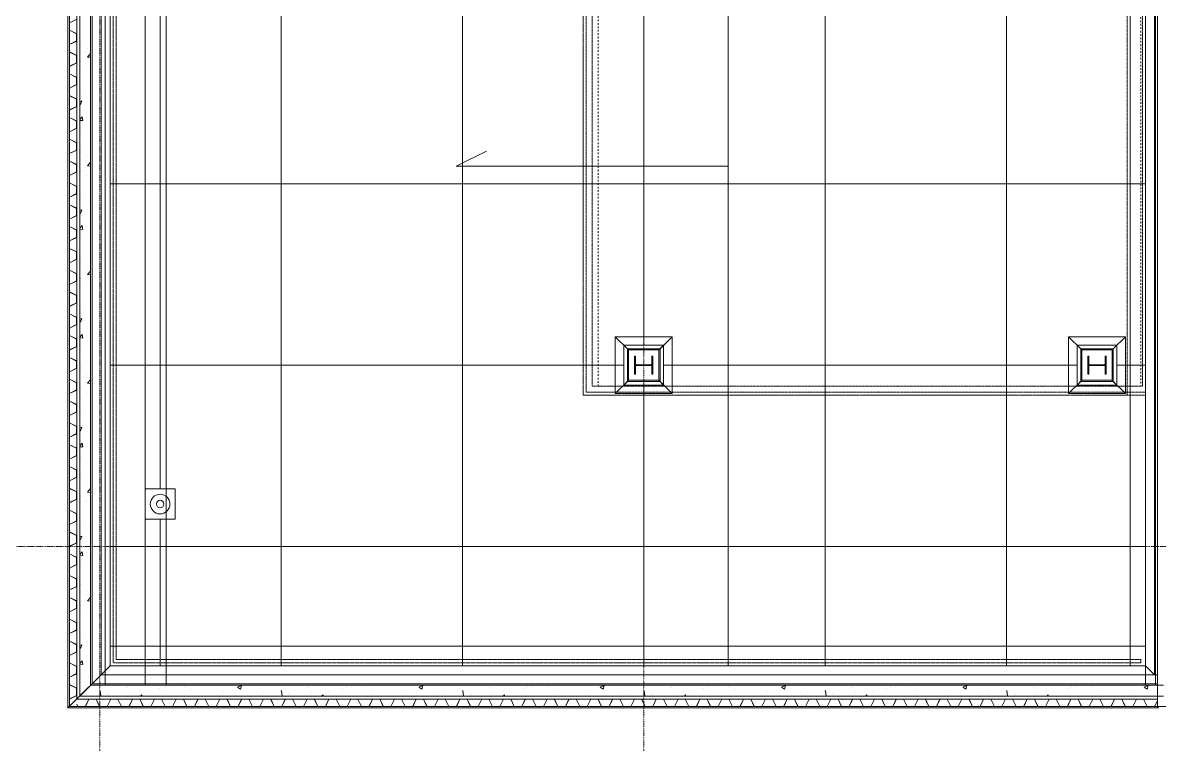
# Model space of a CAD drawing. Extents: x -32000 to 416743, y -254124 to 144214.
# Drawn here: x -1274 to 17530, y -3275 to 8665 of the extents above; entities that cross this region are included whole.
import ezdxf

# ---------------------------------------------------------------- set-up
doc = ezdxf.new("R2010")
doc.units = 0
doc.header["$LTSCALE"] = 10
for name, pattern in [('H12PL4$0$JJP_三點線', [0.9, 0.3, -0.15, 0, -0.15, 0, -0.15, 0, -0.15]), ('H12PL4$0$TAI_虛線', [5.644, 2.822, -2.822]), ('XFM7P40ICA$0$H12PL4$0$CENTERK1', [0.0983, 0.0833, -0.005, 0.005, -0.005]), ('XFM7P40ICA$0$H12PL4$0$DOTK1', [0.01, 0.005, -0.005]), ('XFM7P40ICA$0$H12PL4$0$JJP_三點線', [0.9, 0.3, -0.15, 0, -0.15, 0, -0.15, 0, -0.15]), ('XFM7P40ICA$0$H12PL4$0$JJP_虛線(退縮線、投影線、地下室範圍、非屬本工程、圖面分區)', [0.45, 0.3, -0.15])]:
    doc.linetypes.add(name, pattern=pattern)
for name, color, linetype in [('H12PL4$0$A-ROOF', 252, 'Continuous'), ('H12PL4$0$A-WALL-EX', 252, 'Continuous'), ('H12PL4$0$S-COL', 252, 'Continuous'), ('H12PL4$0$S-GRID', 252, 'Continuous'), ('H12PL4$0$S-SLAB-SHOW', 252, 'Continuous'), ('XFM7P40ICA$0$H12PL4$0$A-WALL-EX', 252, 'Continuous'), ('XFM7P40ICA$0$H12PL4$0$Hattch', 252, 'Continuous'), ('XFM7P40ICA$0$H12PL4$0$L40_19_DRAN', 252, 'Continuous'), ('XFM7P40ICA$0$H12PL4$0$L40_19_HYOKI', 252, 'Continuous'), ('XFM7P40ICA$0$H12PL4$0$L40_19_MEJI', 252, 'Continuous'), ('XFM7P40ICA$0$H12PL4$0$L40_19_SIAGE1', 252, 'Continuous'), ('XFM7P40ICA$0$H12PL4$0$L40_19_STEEL2', 252, 'Continuous'), ('XFM7P40ICA$0$H12PL4$0$L40_19_SUGATA2', 252, 'Continuous'), ('XFM7P40ICA$0$H12PL4$0$L40_19_SUGATA3', 252, 'Continuous'), ('XFM7P40ICA$0$H12PL4$0$L40_19_SUGATAD', 252, 'Continuous'), ('XFM7P40ICA$0$H12PL4$0$S-COL', 252, 'Continuous'), ('XFM7P40ICA$0$H12PL4$0$S-GRID', 252, 'Continuous')]:
    doc.layers.add(name, color=color, linetype=linetype)

# ---------------------------------------------------------------- blocks, each defined once
blk = doc.blocks.new('H12PL4')
at = {"layer": 'H12PL4$0$A-ROOF', "linetype": 'H12PL4$0$TAI_虛線', "lineweight": 0, "flags": 128}
for points in [[(17227, 57354.6), (17227, 2650)], [(8248.1, 2650), (8248.1, 57349.9)], [(17227, 2650), (8248.1, 2650)]]:
    blk.add_lwpolyline(points, dxfattribs=at)
at = {"layer": 'H12PL4$0$A-WALL-EX', "lineweight": 0, "flags": 128}
for points in [[(17500, -2650), (17500, 91700)], [(17500, -2650), (17500, 91700)], [(17500, -2650), (17500, 91700)], [(17500, -2650), (17500, 91700)], [(-525, -2675), (-525, 83025)], [(-500, 83000), (-500, -2650)], [(17500, 83000), (17500, -2615)], [(-380, -2530), (-380, 82880)], [(-330, 82830), (-330, -2480)], [(-150, -2300), (-150, 82650)], [(-125, -2275), (-125, 82625)], [(-525, -2675), (-125, -2275)], [(17600, -2300), (-150, -2300)], [(17500, -2275), (-125, -2275)], [(17500, -2675), (17500, -2275)], [(17500, -2530), (-380, -2530)], [(-330, -2480), (-150, -2480)], [(-150, -2480), (17600, -2480)], [(17500, -2650), (17500, -2530)], [(17500, -2615), (17500, -2650)], [(17500, -2675), (-525, -2675)], [(-500, -2650), (-380, -2650)], [(-380, -2650), (17500, -2650)], [(17500, -2650), (17965, -2650)]]:
    blk.add_lwpolyline(points, dxfattribs=at)
at = {"layer": 'H12PL4$0$S-COL', "lineweight": 0, "flags": 128}
for points in [[(8530, 2530), (8530, 3470)], [(8730, 3270), (8530, 3470)], [(8530, 3470), (9470, 3470)], [(9470, 3470), (9270, 3270)], [(9470, 3470), (9470, 2530)], [(16030, 2530), (16030, 3470)], [(16230, 3270), (16030, 3470)], [(16030, 3470), (16970, 3470)], [(16970, 3470), (16770, 3270)], [(16970, 3470), (16970, 2530)], [(8730, 3270), (8730, 2730)], [(9270, 3270), (8730, 3270)], [(9270, 2730), (9270, 3270)], [(16230, 3270), (16230, 2730)], [(16770, 3270), (16230, 3270)], [(16770, 2730), (16770, 3270)], [(8730, 2730), (8530, 2530)], [(8730, 2730), (9270, 2730)], [(9470, 2530), (9270, 2730)], [(16230, 2730), (16030, 2530)], [(16230, 2730), (16770, 2730)], [(16970, 2530), (16770, 2730)], [(8530, 2530), (9470, 2530)], [(16030, 2530), (16970, 2530)]]:
    blk.add_lwpolyline(points, dxfattribs=at)
for points in [[(8850, 3150), (8850, 2850), (8865, 2850), (8865, 2995), (9135, 2995), (9135, 2850), (9150, 2850), (9150, 3150), (9135, 3150), (9135, 3005), (8865, 3005), (8865, 3150)], [(16350, 3150), (16350, 2850), (16365, 2850), (16365, 2995), (16635, 2995), (16635, 2850), (16650, 2850), (16650, 3150), (16635, 3150), (16635, 3005), (16365, 3005), (16365, 3150)]]:
    blk.add_lwpolyline(points, close=True, dxfattribs=at)
at = {"layer": 'H12PL4$0$S-GRID', "linetype": 'H12PL4$0$JJP_三點線', "lineweight": 0}
for p, q in [((0, 128250), (0, -28000)), ((9000, 128250), (9000, -28000)), ((-29000, 0), (289600, 0))]:
    blk.add_line(p, q, dxfattribs=at)
at = {"layer": 'H12PL4$0$S-SLAB-SHOW', "lineweight": 0}
for p, q in [((90, -2300), (90, 82649.8)), ((750, -2300), (750, 82649.8)), ((1100, -2300), (1100, 82649.8)), ((17300, -2300), (17300, 82649.8))]:
    blk.add_line(p, q, dxfattribs=at)
at = {"layer": 'H12PL4$0$S-SLAB-SHOW', "lineweight": 0, "flags": 128}
for points in [[(-150, 82649.8), (-150, -2300)], [(17470, -2300), (17470, 82649.8)], [(90, -2300), (-150, -2300)], [(750, -2300), (90, -2300)], [(1100, -2300), (750, -2300)], [(17300, -2300), (1100, -2300)], [(17470, -2300), (17300, -2300)]]:
    blk.add_lwpolyline(points, dxfattribs=at)
blk = doc.blocks.new('XFM7P40ICA$0$H12PL4')
at = {"layer": 'XFM7P40ICA$0$H12PL4$0$Hattch', "linetype": 'Continuous', "lineweight": 0}
for points in [[(8850, 3150), (8850, 2850), (8865, 2850), (8865, 2995), (9135, 2995), (9135, 2850), (9150, 2850), (9150, 3150), (9135, 3150), (9135, 3005), (8865, 3005), (8865, 3150)], [(16350, 3150), (16350, 2850), (16365, 2850), (16365, 2995), (16635, 2995), (16635, 2850), (16650, 2850), (16650, 3150), (16635, 3150), (16635, 3005), (16365, 3005), (16365, 3150)]]:
    blk.add_hatch(color=256, dxfattribs=at).paths.add_polyline_path(points)
at = {"layer": 'XFM7P40ICA$0$H12PL4$0$A-WALL-EX', "lineweight": 0}
for p, q in [((90, -2300), (90, 82649.8)), ((750, -2300), (750, 82649.8)), ((1100, -2300), (1100, 82649.8)), ((17300, -2300), (17300, 82649.8)), ((17500, -2300), (17535, -2300)), ((17500, -2480), (17535, -2480))]:
    blk.add_line(p, q, dxfattribs=at)
at = {"layer": 'XFM7P40ICA$0$H12PL4$0$A-WALL-EX', "linetype": 'XFM7P40ICA$0$H12PL4$0$JJP_虛線(退縮線、投影線、地下室範圍、非屬本工程、圖面分區)', "lineweight": 0}
for p, q in [((8050, 57350), (8050, 2650)), ((8050, 2650), (8050, 2550)), ((8050, 2550), (8150, 2550)), ((8150, 2550), (17250, 2550)), ((17250, 2550), (17283.3, 2550)), ((17283.3, 2550), (17300, 2550))]:
    blk.add_line(p, q, dxfattribs=at)
at = {"layer": 'XFM7P40ICA$0$H12PL4$0$A-WALL-EX', "linetype": 'XFM7P40ICA$0$H12PL4$0$JJP_虛線(退縮線、投影線、地下室範圍、非屬本工程、圖面分區)', "lineweight": 0, "flags": 128}
for points in [[(-525, 83011), (-525, -2675)], [(-125, -2275), (-125, 82611.4)], [(8000, 57500), (8000, 2500)], [(8150, 2650), (8150, 57350)], [(17250, 57350), (17250, 2650)], [(17300, 2650), (17300, 57350)], [(17250, 2650), (8150, 2650)], [(17300, 2550), (17300, 2650)], [(8000, 2500), (8050, 2500)], [(8050, 2500), (17300, 2500)], [(17300, 2500), (17300, 2550)], [(17500, -2275), (-125, -2275)], [(17500, -2675), (17500, -2275)], [(-525, -2675), (-125, -2675)], [(-125, -2675), (17500, -2675)]]:
    blk.add_lwpolyline(points, dxfattribs=at)
at = {"layer": 'XFM7P40ICA$0$H12PL4$0$A-WALL-EX', "lineweight": 0, "flags": 128}
for points in [[(-500, 83000), (-500, -2650)], [(-380, -2530), (-380, 82880)], [(-330, 82830), (-330, -2480)], [(-150, -2300), (-150, 82650)], [(-150, 82649.8), (-150, -2300)], [(17470, -2300), (17470, 82649.8)], [(17500, 82650), (17500, -2300)], [(90, -2300), (-150, -2300)], [(17600, -2300), (-150, -2300)], [(750, -2300), (90, -2300)], [(1100, -2300), (750, -2300)], [(17300, -2300), (1100, -2300)], [(17470, -2300), (17300, -2300)], [(17500, -2530), (-380, -2530)], [(-330, -2480), (-150, -2480)], [(-150, -2480), (17600, -2480)], [(17500, -2480), (17500, -2615)], [(17500, -2650), (17500, -2530)], [(17500, -2615), (17500, -2650)], [(-500, -2650), (-380, -2650)], [(-380, -2650), (17500, -2650)], [(17500, -2650), (17965, -2650)]]:
    blk.add_lwpolyline(points, dxfattribs=at)
at = {"layer": 'XFM7P40ICA$0$H12PL4$0$Hattch', "lineweight": 0}
for p, q in [((-500, 8541.2), (-500, 8664.9)), ((-380, 8724.1), (-498.3, 8664.9)), ((-498.3, 8663.9), (-498.3, 8542.2)), ((-381.7, 8482), (-500, 8541.2)), ((-380, 8483), (-498.3, 8542.2)), ((-381.7, 8482), (-381.7, 8364.1)), ((-380, 8483), (-380, 8363)), ((-381.7, 8364.1), (-500, 8304.9)), ((-500, 8180.1), (-500, 8303.9)), ((-380, 8363), (-498.3, 8303.9)), ((-498.3, 8302.8), (-498.3, 8181.2)), ((-308.2, 8357.3), (-308.2, 8357.3)), ((-381.7, 8121), (-500, 8180.1)), ((-380, 8122), (-498.3, 8181.2)), ((-381.7, 8121), (-381.7, 8003)), ((-380, 8122), (-380, 8002)), ((-211.3, 8188.7), (-211.3, 8188.7)), ((-202.1, 8098.1), (-153.9, 8155.5)), ((-202.1, 8098.1), (-150, 8093.5)), ((-200.6, 8245), (-200.6, 8245)), ((-150, 8134.9), (-153.8, 8155.4)), ((-381.7, 8003), (-500, 7943.9)), ((-500, 7819.1), (-500, 7942.8)), ((-380, 8002), (-498.3, 7942.8)), ((-498.3, 7941.8), (-498.3, 7820.1)), ((-320.4, 8024.4), (-320.4, 8024.4)), ((-225.8, 7938.4), (-225.7, 7938.4)), ((-381.7, 7759.9), (-500, 7819.1)), ((-380, 7761), (-498.3, 7820.1)), ((-381.7, 7759.9), (-381.7, 7642)), ((-380, 7761), (-380, 7641)), ((-381.7, 7642), (-500, 7582.8)), ((-500, 7458), (-500, 7581.8)), ((-380, 7641), (-498.3, 7581.8)), ((-498.3, 7580.8), (-498.3, 7459.1)), ((-238.5, 7577), (-238.5, 7577)), ((-381.7, 7398.9), (-500, 7458)), ((-380, 7399.9), (-498.3, 7459.1)), ((-381.7, 7398.9), (-381.7, 7281)), ((-380, 7399.9), (-380, 7279.9)), ((-330, 7359), (-298.4, 7371.1)), ((-318.7, 7310.6), (-298.4, 7371)), ((-271.3, 7337.5), (-271.3, 7337.5)), ((-173, 7519.1), (-173, 7519.1)), ((-381.7, 7281), (-500, 7221.8)), ((-500, 7097), (-500, 7220.8)), ((-380, 7279.9), (-498.3, 7220.8)), ((-498.3, 7219.7), (-498.3, 7098)), ((-330, 7318.3), (-318.7, 7310.7)), ((-381.7, 7037.8), (-500, 7097)), ((-380, 7038.9), (-498.3, 7098)), ((-381.7, 7037.8), (-381.7, 6919.9)), ((-380, 7038.9), (-380, 6918.9)), ((-330, 7063.2), (-292.6, 7107.7)), ((-330, 7049.3), (-281, 7045)), ((-281, 7044.9), (-292.5, 7107.6)), ((-216.7, 7090.3), (-216.7, 7090.3)), ((-170.1, 6985.3), (-170, 6985.3)), ((-381.7, 6919.9), (-500, 6860.8)), ((-500, 6736), (-500, 6859.7)), ((-380, 6918.9), (-498.3, 6859.7)), ((-498.3, 6858.7), (-498.3, 6737)), ((-296.1, 6890.2), (-296, 6890.2)), ((-381.7, 6676.8), (-500, 6736)), ((-380, 6677.8), (-498.3, 6737)), ((-381.7, 6676.8), (-381.7, 6558.9)), ((-380, 6677.8), (-380, 6557.8)), ((-381.7, 6558.9), (-500, 6499.7)), ((-500, 6374.9), (-500, 6498.7)), ((-380, 6557.8), (-498.3, 6498.7)), ((-498.3, 6497.7), (-498.3, 6376)), ((-308.2, 6557.3), (-308.2, 6557.3)), ((-200.6, 6445), (-200.6, 6445)), ((-381.7, 6315.8), (-500, 6374.9)), ((-380, 6316.8), (-498.3, 6376)), ((-381.7, 6315.8), (-381.7, 6197.8)), ((-380, 6316.8), (-380, 6196.8)), ((-320.4, 6224.4), (-320.4, 6224.4)), ((-211.3, 6388.7), (-211.3, 6388.7)), ((-202.1, 6298.1), (-153.9, 6355.5)), ((-202.1, 6298.1), (-150, 6293.5)), ((-150, 6334.9), (-153.8, 6355.4)), ((-381.7, 6197.8), (-500, 6138.7)), ((-500, 6013.9), (-500, 6137.7)), ((-380, 6196.8), (-498.3, 6137.7)), ((-498.3, 6136.6), (-498.3, 6014.9)), ((-225.8, 6138.4), (-225.7, 6138.4)), ((-381.7, 5954.7), (-500, 6013.9)), ((-381.7, 5836.8), (-500, 5777.7)), ((-380, 5955.8), (-498.3, 6014.9)), ((-380, 5835.8), (-498.3, 5776.6)), ((-381.7, 5954.7), (-381.7, 5836.8)), ((-380, 5955.8), (-380, 5835.8)), ((-500, 5652.9), (-500, 5776.6)), ((-381.7, 5593.7), (-500, 5652.9)), ((-498.3, 5775.6), (-498.3, 5653.9)), ((-380, 5594.7), (-498.3, 5653.9)), ((-238.5, 5777), (-238.5, 5777)), ((-173, 5719.1), (-173, 5719.1)), ((-381.7, 5475.8), (-500, 5416.6)), ((-380, 5474.7), (-498.3, 5415.6)), ((-381.7, 5593.7), (-381.7, 5475.8)), ((-380, 5594.7), (-380, 5474.7)), ((-330, 5559), (-298.4, 5571.1)), ((-330, 5518.3), (-318.7, 5510.7)), ((-318.7, 5510.6), (-298.4, 5571)), ((-271.3, 5537.5), (-271.3, 5537.5)), ((-500, 5291.8), (-500, 5415.6)), ((-381.7, 5232.7), (-500, 5291.8)), ((-498.3, 5414.5), (-498.3, 5292.9)), ((-380, 5233.7), (-498.3, 5292.9)), ((-330, 5263.2), (-292.6, 5307.7)), ((-281, 5244.9), (-292.5, 5307.6)), ((-216.7, 5290.3), (-216.7, 5290.3)), ((-381.7, 5114.7), (-500, 5055.6)), ((-380, 5113.7), (-498.3, 5054.5)), ((-381.7, 5232.7), (-381.7, 5114.7)), ((-380, 5233.7), (-380, 5113.7)), ((-330, 5249.3), (-281, 5245)), ((-296.1, 5090.2), (-296, 5090.2)), ((-170.1, 5185.3), (-170, 5185.3)), ((-500, 4930.8), (-500, 5054.5)), ((-381.7, 4871.6), (-500, 4930.8)), ((-498.3, 5053.5), (-498.3, 4931.8)), ((-380, 4872.7), (-498.3, 4931.8)), ((-381.7, 4753.7), (-500, 4694.5)), ((-380, 4752.7), (-498.3, 4693.5)), ((-381.7, 4871.6), (-381.7, 4753.7)), ((-380, 4872.7), (-380, 4752.7)), ((-308.2, 4757.3), (-308.2, 4757.3)), ((-500, 4569.7), (-500, 4693.5)), ((-381.7, 4510.6), (-500, 4569.7)), ((-498.3, 4692.5), (-498.3, 4570.8)), ((-380, 4511.6), (-498.3, 4570.8)), ((-211.3, 4588.7), (-211.3, 4588.7)), ((-202.1, 4498.1), (-153.9, 4555.5)), ((-200.6, 4645), (-200.6, 4645)), ((-150, 4534.9), (-153.8, 4555.4)), ((-381.7, 4392.7), (-500, 4333.5)), ((-500, 4208.7), (-500, 4332.5)), ((-380, 4391.6), (-498.3, 4332.5)), ((-498.3, 4331.4), (-498.3, 4209.7)), ((-381.7, 4510.6), (-381.7, 4392.7)), ((-380, 4511.6), (-380, 4391.6)), ((-320.4, 4424.4), (-320.4, 4424.4)), ((-225.8, 4338.4), (-225.7, 4338.4)), ((-202.1, 4498.1), (-150, 4493.5)), ((-381.7, 4149.5), (-500, 4208.7)), ((-380, 4150.6), (-498.3, 4209.7)), ((-381.7, 4149.5), (-381.7, 4031.6)), ((-380, 4150.6), (-380, 4030.6)), ((-381.7, 4031.6), (-500, 3972.5)), ((-500, 3847.7), (-500, 3971.4)), ((-380, 4030.6), (-498.3, 3971.4)), ((-498.3, 3970.4), (-498.3, 3848.7)), ((-238.5, 3977), (-238.5, 3977)), ((-381.7, 3788.5), (-500, 3847.7)), ((-380, 3789.5), (-498.3, 3848.7)), ((-381.7, 3788.5), (-381.7, 3670.6)), ((-380, 3789.5), (-380, 3669.5)), ((-330, 3759), (-298.4, 3771.1)), ((-318.7, 3710.6), (-298.4, 3771)), ((-173, 3919.1), (-173, 3919.1)), ((-381.7, 3670.6), (-500, 3611.4)), ((-500, 3486.6), (-500, 3610.4)), ((-380, 3669.5), (-498.3, 3610.4)), ((-498.3, 3609.3), (-498.3, 3487.7)), ((-330, 3718.3), (-318.7, 3710.7)), ((-271.3, 3737.5), (-271.3, 3737.5)), ((-381.7, 3427.5), (-500, 3486.6)), ((-380, 3428.5), (-498.3, 3487.7)), ((-381.7, 3427.5), (-381.7, 3309.5)), ((-380, 3428.5), (-380, 3308.5)), ((-330, 3463.2), (-292.6, 3507.7)), ((-330, 3449.3), (-281, 3445)), ((-281, 3444.9), (-292.5, 3507.6)), ((-216.7, 3490.3), (-216.7, 3490.3)), ((-170.1, 3385.3), (-170, 3385.3)), ((-381.7, 3309.5), (-500, 3250.4)), ((-500, 3125.6), (-500, 3249.3)), ((-380, 3308.5), (-498.3, 3249.3)), ((-498.3, 3248.3), (-498.3, 3126.6)), ((-296.1, 3290.2), (-296, 3290.2)), ((-381.7, 3066.4), (-500, 3125.6)), ((-380, 3067.5), (-498.3, 3126.6)), ((-381.7, 3066.4), (-381.7, 2948.5)), ((-380, 3067.5), (-380, 2947.5)), ((-381.7, 2948.5), (-500, 2889.3)), ((-500, 2764.5), (-500, 2888.3)), ((-380, 2947.5), (-498.3, 2888.3)), ((-498.3, 2887.3), (-498.3, 2765.6)), ((-308.2, 2957.3), (-308.2, 2957.3)), ((-200.6, 2845), (-200.6, 2845)), ((-381.7, 2705.4), (-500, 2764.5)), ((-380, 2706.4), (-498.3, 2765.6)), ((-381.7, 2705.4), (-381.7, 2587.5)), ((-380, 2706.4), (-380, 2586.4)), ((-211.3, 2788.7), (-211.3, 2788.7)), ((-202.1, 2698.1), (-153.9, 2755.5)), ((-202.1, 2698.1), (-150, 2693.5)), ((-150, 2734.9), (-153.8, 2755.4)), ((-381.7, 2587.5), (-500, 2528.3)), ((-500, 2403.5), (-500, 2527.3)), ((-380, 2586.4), (-498.3, 2527.3)), ((-498.3, 2526.2), (-498.3, 2404.5)), ((-320.4, 2624.4), (-320.4, 2624.4)), ((-225.8, 2538.4), (-225.7, 2538.4)), ((-381.7, 2344.4), (-500, 2403.5)), ((-380, 2345.4), (-498.3, 2404.5)), ((-381.7, 2344.4), (-381.7, 2226.4)), ((-380, 2345.4), (-380, 2225.4)), ((-381.7, 2226.4), (-500, 2167.3)), ((-500, 2042.5), (-500, 2166.2)), ((-380, 2225.4), (-498.3, 2166.2)), ((-498.3, 2165.2), (-498.3, 2043.5)), ((-238.5, 2177), (-238.5, 2177)), ((-173, 2119.1), (-173, 2119.1)), ((-381.7, 1983.3), (-500, 2042.5)), ((-380, 1984.4), (-498.3, 2043.5)), ((-381.7, 1983.3), (-381.7, 1865.4)), ((-380, 1984.4), (-380, 1864.4)), ((-330, 1959), (-298.4, 1971.1)), ((-330, 1918.3), (-318.7, 1910.7)), ((-318.7, 1910.6), (-298.4, 1971)), ((-271.3, 1937.5), (-271.3, 1937.5)), ((-381.7, 1865.4), (-500, 1806.2)), ((-500, 1681.4), (-500, 1805.2)), ((-380, 1864.4), (-498.3, 1805.2)), ((-498.3, 1804.2), (-498.3, 1682.5)), ((-330, 1663.2), (-292.6, 1707.7)), ((-281, 1644.9), (-292.5, 1707.6)), ((-381.7, 1622.3), (-500, 1681.4)), ((-381.7, 1504.4), (-500, 1445.2)), ((-380, 1623.3), (-498.3, 1682.5)), ((-381.7, 1622.3), (-381.7, 1504.4)), ((-380, 1623.3), (-380, 1503.3)), ((-330, 1649.3), (-281, 1645)), ((-216.7, 1690.3), (-216.7, 1690.3)), ((-170.1, 1585.3), (-170, 1585.3)), ((-500, 1320.4), (-500, 1444.2)), ((-381.7, 1261.2), (-500, 1320.4)), ((-380, 1503.3), (-498.3, 1444.2)), ((-498.3, 1443.1), (-498.3, 1321.4)), ((-380, 1262.3), (-498.3, 1321.4)), ((-296.1, 1490.2), (-296, 1490.2)), ((-381.7, 1143.3), (-500, 1084.2)), ((-380, 1142.3), (-498.3, 1083.1)), ((-381.7, 1261.2), (-381.7, 1143.3)), ((-380, 1262.3), (-380, 1142.3)), ((-308.2, 1157.3), (-308.2, 1157.3)), ((-500, 959.4), (-500, 1083.1)), ((-381.7, 900.2), (-500, 959.4)), ((-498.3, 1082.1), (-498.3, 960.4)), ((-380, 901.2), (-498.3, 960.4)), ((-211.3, 988.7), (-211.3, 988.7)), ((-202.1, 898.1), (-153.9, 955.5)), ((-200.6, 1045), (-200.6, 1045)), ((-150, 934.9), (-153.8, 955.4)), ((-381.7, 782.3), (-500, 723.1)), ((-380, 781.2), (-498.3, 722.1)), ((-381.7, 900.2), (-381.7, 782.3)), ((-380, 901.2), (-380, 781.2)), ((-320.4, 824.4), (-320.4, 824.4)), ((-202.1, 898.1), (-150, 893.5)), ((-500, 598.3), (-500, 722.1)), ((-381.7, 539.2), (-500, 598.3)), ((-498.3, 721), (-498.3, 599.4)), ((-380, 540.2), (-498.3, 599.4)), ((-225.8, 738.4), (-225.7, 738.4)), ((-381.7, 421.2), (-500, 362.1)), ((-380, 420.2), (-498.3, 361)), ((-381.7, 539.2), (-381.7, 421.2)), ((-380, 540.2), (-380, 420.2)), ((-238.5, 377), (-238.5, 377)), ((-500, 237.3), (-500, 361)), ((-381.7, 178.1), (-500, 237.3)), ((-498.3, 360), (-498.3, 238.3)), ((-380, 179.2), (-498.3, 238.3)), ((-173, 319.1), (-173, 319.1)), ((-381.7, 60.2), (-500, 1)), ((-380, 59.2), (-498.3, 0)), ((-381.7, 178.1), (-381.7, 60.2)), ((-380, 179.2), (-380, 59.2)), ((-330, 159), (-298.4, 171.1)), ((-330, 118.3), (-318.7, 110.7)), ((-318.7, 110.6), (-298.4, 171)), ((-271.3, 137.5), (-271.3, 137.5)), ((-500, -123.8), (-500, 0)), ((-381.7, -182.9), (-500, -123.8)), ((-498.3, -1), (-498.3, -122.7)), ((-380, -181.9), (-498.3, -122.7)), ((-381.7, -182.9), (-381.7, -300.8)), ((-380, -181.9), (-380, -301.9)), ((-330, -136.8), (-292.6, -92.3)), ((-330, -150.7), (-281, -155)), ((-281, -155.1), (-292.5, -92.4)), ((-216.7, -109.7), (-216.7, -109.7)), ((-381.7, -300.8), (-500, -360)), ((-500, -484.8), (-500, -361)), ((-380, -301.9), (-498.3, -361)), ((-498.3, -362.1), (-498.3, -483.8)), ((-296.1, -309.8), (-296, -309.8)), ((-170.1, -214.7), (-170, -214.7)), ((-381.7, -544), (-500, -484.8)), ((-380, -542.9), (-498.3, -483.8)), ((-381.7, -544), (-381.7, -661.9)), ((-380, -542.9), (-380, -662.9)), ((-381.7, -661.9), (-500, -721)), ((-500, -845.8), (-500, -722.1)), ((-380, -662.9), (-498.3, -722.1)), ((-498.3, -723.1), (-498.3, -844.8)), ((-308.2, -642.7), (-308.2, -642.7)), ((-381.7, -905), (-500, -845.8)), ((-380, -904), (-498.3, -844.8)), ((-381.7, -905), (-381.7, -1022.9)), ((-380, -904), (-380, -1024)), ((-211.3, -811.3), (-211.3, -811.3)), ((-202.1, -901.9), (-153.9, -844.5)), ((-202.1, -901.9), (-150, -906.5)), ((-200.6, -755), (-200.6, -755)), ((-150, -865.1), (-153.8, -844.6)), ((-381.7, -1022.9), (-500, -1082.1)), ((-500, -1206.9), (-500, -1083.1)), ((-380, -1024), (-498.3, -1083.1)), ((-498.3, -1084.2), (-498.3, -1205.8)), ((-320.4, -975.6), (-320.4, -975.6)), ((-225.8, -1061.6), (-225.7, -1061.6)), ((-381.7, -1266), (-500, -1206.9)), ((-380, -1265), (-498.3, -1205.8)), ((-381.7, -1266), (-381.7, -1384)), ((-380, -1265), (-380, -1385)), ((-381.7, -1384), (-500, -1443.1)), ((-500, -1567.9), (-500, -1444.2)), ((-380, -1385), (-498.3, -1444.2)), ((-498.3, -1445.2), (-498.3, -1566.9)), ((-238.5, -1423), (-238.5, -1423)), ((-173, -1480.9), (-173, -1480.9)), ((-381.7, -1627.1), (-500, -1567.9)), ((-380, -1626), (-498.3, -1566.9)), ((-381.7, -1627.1), (-381.7, -1745)), ((-380, -1626), (-380, -1746)), ((-330, -1641), (-298.4, -1628.9)), ((-330, -1681.7), (-318.7, -1689.3)), ((-318.7, -1689.4), (-298.4, -1629)), ((-271.3, -1662.5), (-271.3, -1662.5)), ((-381.7, -1745), (-500, -1804.2)), ((-500, -1928.9), (-500, -1805.2)), ((-380, -1746), (-498.3, -1805.2)), ((-498.3, -1806.2), (-498.3, -1927.9)), ((-381.7, -1988.1), (-500, -1928.9)), ((-380, -1987.1), (-498.3, -1927.9)), ((-381.7, -1988.1), (-381.7, -2106)), ((-380, -1987.1), (-380, -2107.1)), ((-330, -1936.8), (-292.6, -1892.3)), ((-330, -1950.7), (-281, -1955)), ((-281, -1955.1), (-292.5, -1892.4)), ((-216.7, -1909.7), (-216.7, -1909.7)), ((-170.1, -2014.7), (-170, -2014.7)), ((-381.7, -2106), (-500, -2165.2)), ((-500, -2290), (-500, -2166.2)), ((-380, -2107.1), (-498.3, -2166.2)), ((-498.3, -2167.3), (-498.3, -2288.9)), ((-296.1, -2109.8), (-296, -2109.8)), ((-381.7, -2349.1), (-500, -2290)), ((-380, -2348.1), (-498.3, -2288.9)), ((-381.7, -2349.1), (-381.7, -2467.1)), ((-380, -2348.1), (-380, -2468.1)), ((-308.2, -2442.7), (-308.2, -2442.7)), ((0, -2396.1), (7.9, -2387.9)), ((18.7, -2480), (8, -2388)), ((130.3, -2442.2), (130.3, -2442.2)), ((453.2, -2330.4), (453.3, -2330.4)), ((497.2, -2415.1), (497.3, -2415.1)), ((660.9, -2383.3), (660.9, -2383.3)), ((779.1, -2404.7), (779.2, -2404.7)), ((987.1, -2353), (987.1, -2353)), ((1029.5, -2371.7), (1029.5, -2371.7)), ((1080.4, -2315), (1080.4, -2315)), ((1166, -2319.2), (1166, -2319.2)), ((1408.2, -2321.8), (1408.2, -2321.8)), ((1520.9, -2375.5), (1520.9, -2375.5)), ((2054.7, -2398.1), (2054.8, -2398.1)), ((2277.9, -2328), (2348, -2301.1)), ((2277.9, -2328), (2327.7, -2361.5)), ((2327.7, -2361.6), (2348, -2301.2)), ((2588.5, -2420.7), (2588.6, -2420.7)), ((2691.8, -2442.7), (2691.8, -2442.7)), ((3000, -2396.1), (3007.9, -2387.9)), ((3018.7, -2480), (3008, -2388)), ((3130.3, -2442.2), (3130.3, -2442.2)), ((3453.2, -2330.4), (3453.3, -2330.4)), ((3497.2, -2415.1), (3497.3, -2415.1)), ((3660.9, -2383.3), (3660.9, -2383.3)), ((3779.1, -2404.7), (3779.2, -2404.7)), ((3987.1, -2353), (3987.1, -2353)), ((4029.5, -2371.7), (4029.5, -2371.7)), ((4080.4, -2315), (4080.4, -2315)), ((4166, -2319.2), (4166, -2319.2)), ((4408.2, -2321.8), (4408.2, -2321.8)), ((4520.9, -2375.5), (4520.9, -2375.5)), ((5054.7, -2398.1), (5054.8, -2398.1)), ((5277.9, -2328), (5348, -2301.1)), ((5277.9, -2328), (5327.7, -2361.5)), ((5327.7, -2361.6), (5348, -2301.2)), ((5588.5, -2420.7), (5588.6, -2420.7)), ((5691.8, -2442.7), (5691.8, -2442.7)), ((6000, -2396.1), (6007.9, -2387.9)), ((6018.7, -2480), (6008, -2388)), ((6130.3, -2442.2), (6130.3, -2442.2)), ((6453.2, -2330.4), (6453.3, -2330.4)), ((6497.2, -2415.1), (6497.3, -2415.1)), ((6660.9, -2383.3), (6660.9, -2383.3)), ((6779.1, -2404.7), (6779.2, -2404.7)), ((6987.1, -2353), (6987.1, -2353)), ((7029.5, -2371.7), (7029.5, -2371.7)), ((7080.4, -2315), (7080.4, -2315)), ((7166, -2319.2), (7166, -2319.2)), ((7408.2, -2321.8), (7408.2, -2321.8)), ((7520.9, -2375.5), (7520.9, -2375.5)), ((8054.7, -2398.1), (8054.8, -2398.1)), ((8277.9, -2328), (8348, -2301.1)), ((8277.9, -2328), (8327.7, -2361.5)), ((8327.7, -2361.6), (8348, -2301.2)), ((8588.5, -2420.7), (8588.6, -2420.7)), ((8691.8, -2442.7), (8691.8, -2442.7)), ((9000, -2396.1), (9007.9, -2387.9)), ((9018.7, -2480), (9008, -2388)), ((9130.3, -2442.2), (9130.3, -2442.2)), ((9453.2, -2330.4), (9453.3, -2330.4)), ((9497.2, -2415.1), (9497.3, -2415.1)), ((9660.9, -2383.3), (9660.9, -2383.3)), ((9779.1, -2404.7), (9779.2, -2404.7)), ((9987.1, -2353), (9987.1, -2353)), ((10029.5, -2371.7), (10029.5, -2371.7)), ((10080.4, -2315), (10080.4, -2315)), ((10166, -2319.2), (10166, -2319.2)), ((10408.2, -2321.8), (10408.2, -2321.8)), ((10520.9, -2375.5), (10520.9, -2375.5)), ((11054.7, -2398.1), (11054.8, -2398.1)), ((11277.9, -2328), (11348, -2301.1)), ((11277.9, -2328), (11327.7, -2361.5)), ((11327.7, -2361.6), (11348, -2301.2)), ((11588.5, -2420.7), (11588.6, -2420.7)), ((11691.8, -2442.7), (11691.8, -2442.7)), ((12000, -2396.1), (12007.9, -2387.9)), ((12018.7, -2480), (12008, -2388)), ((12130.3, -2442.2), (12130.3, -2442.2)), ((12453.2, -2330.4), (12453.3, -2330.4)), ((12497.2, -2415.1), (12497.3, -2415.1)), ((12660.9, -2383.3), (12660.9, -2383.3)), ((12779.1, -2404.7), (12779.2, -2404.7)), ((12987.1, -2353), (12987.1, -2353)), ((13029.5, -2371.7), (13029.5, -2371.7)), ((13080.4, -2315), (13080.4, -2315)), ((13166, -2319.2), (13166, -2319.2)), ((13408.2, -2321.8), (13408.2, -2321.8)), ((13520.9, -2375.5), (13520.9, -2375.5)), ((14054.7, -2398.1), (14054.8, -2398.1)), ((14277.9, -2328), (14348, -2301.1)), ((14277.9, -2328), (14327.7, -2361.5)), ((14327.7, -2361.6), (14348, -2301.2)), ((14588.5, -2420.7), (14588.6, -2420.7)), ((14691.8, -2442.7), (14691.8, -2442.7)), ((15000, -2396.1), (15007.9, -2387.9)), ((15018.7, -2480), (15008, -2388)), ((15130.3, -2442.2), (15130.3, -2442.2)), ((15453.2, -2330.4), (15453.3, -2330.4)), ((15497.2, -2415.1), (15497.3, -2415.1)), ((15660.9, -2383.3), (15660.9, -2383.3)), ((15779.1, -2404.7), (15779.2, -2404.7)), ((15987.1, -2353), (15987.1, -2353)), ((16029.5, -2371.7), (16029.5, -2371.7)), ((16080.4, -2315), (16080.4, -2315)), ((16166, -2319.2), (16166, -2319.2)), ((16408.2, -2321.8), (16408.2, -2321.8)), ((16520.9, -2375.5), (16520.9, -2375.5)), ((17054.7, -2398.1), (17054.8, -2398.1)), ((17277.9, -2328), (17348, -2301.1)), ((17277.9, -2328), (17327.7, -2361.5)), ((17327.7, -2361.6), (17348, -2301.2)), ((-381.7, -2467.1), (-500, -2526.2)), ((-380, -2468.1), (-498.3, -2527.3)), ((-498.3, -2528.3), (-498.3, -2530)), ((-498.3, -2530), (-498.3, -2648.3)), ((-380, -2610.4), (-361, -2648.3)), ((-380, -2614.2), (-362.1, -2650)), ((-179.2, -2530), (-238.3, -2648.3)), ((-178.1, -2531.7), (-237.3, -2650)), ((-179.2, -2530), (-59.2, -2530)), ((-178.1, -2531.7), (-60.2, -2531.7)), ((-60.2, -2531.7), (-1, -2650)), ((-59.2, -2530), (0, -2648.3)), ((0, -2479.9), (0.6, -2480)), ((181.9, -2530), (122.7, -2648.3)), ((182.9, -2531.7), (123.8, -2650)), ((147.4, -2453.7), (147.5, -2453.7)), ((181.9, -2530), (301.9, -2530)), ((182.9, -2531.7), (300.8, -2531.7)), ((300.8, -2531.7), (360, -2650)), ((301.9, -2530), (361, -2648.3)), ((542.9, -2530), (483.8, -2648.3)), ((544, -2531.7), (484.8, -2650)), ((542.9, -2530), (662.9, -2530)), ((544, -2531.7), (661.9, -2531.7)), ((661.9, -2531.7), (721, -2650)), ((662.9, -2530), (722.1, -2648.3)), ((664.1, -2464.8), (664.1, -2464.8)), ((674.4, -2480), (694.4, -2456.2)), ((698.8, -2480), (694.4, -2456.3)), ((904, -2530), (844.8, -2648.3)), ((905, -2531.7), (845.8, -2650)), ((904, -2530), (1024, -2530)), ((905, -2531.7), (1022.9, -2531.7)), ((1022.9, -2531.7), (1082.1, -2650)), ((1024, -2530), (1083.1, -2648.3)), ((1265, -2530), (1205.8, -2648.3)), ((1266, -2531.7), (1206.9, -2650)), ((1265, -2530), (1385, -2530)), ((1266, -2531.7), (1384, -2531.7)), ((1384, -2531.7), (1443.1, -2650)), ((1385, -2530), (1444.2, -2648.3)), ((1626, -2530), (1566.9, -2648.3)), ((1627.1, -2531.7), (1567.9, -2650)), ((1626, -2530), (1746, -2530)), ((1627.1, -2531.7), (1745, -2531.7)), ((1745, -2531.7), (1804.2, -2650)), ((1746, -2530), (1805.2, -2648.3)), ((1987.1, -2530), (1927.9, -2648.3)), ((1988.1, -2531.7), (1928.9, -2650)), ((1987.1, -2530), (2107.1, -2530)), ((1988.1, -2531.7), (2106, -2531.7)), ((2106, -2531.7), (2165.2, -2650)), ((2107.1, -2530), (2166.2, -2648.3)), ((2348.1, -2530), (2288.9, -2648.3)), ((2349.1, -2531.7), (2290, -2650)), ((2348.1, -2530), (2468.1, -2530)), ((2349.1, -2531.7), (2467.1, -2531.7)), ((2467.1, -2531.7), (2526.2, -2650)), ((2468.1, -2530), (2527.3, -2648.3)), ((2709.1, -2530), (2650, -2648.3)), ((2710.2, -2531.7), (2651, -2650)), ((2709.1, -2530), (2829.1, -2530)), ((2710.2, -2531.7), (2828.1, -2531.7)), ((2828.1, -2531.7), (2887.3, -2650)), ((2829.1, -2530), (2888.3, -2648.3)), ((3000, -2479.9), (3000.6, -2480)), ((3070.2, -2530), (3011, -2648.3)), ((3071.2, -2531.7), (3012.1, -2650)), ((3070.2, -2530), (3190.2, -2530)), ((3071.2, -2531.7), (3189.1, -2531.7)), ((3147.4, -2453.7), (3147.5, -2453.7)), ((3189.1, -2531.7), (3248.3, -2650)), ((3190.2, -2530), (3249.3, -2648.3)), ((3431.2, -2530), (3372.1, -2648.3)), ((3432.3, -2531.7), (3373.1, -2650)), ((3431.2, -2530), (3551.2, -2530)), ((3432.3, -2531.7), (3550.2, -2531.7)), ((3550.2, -2531.7), (3609.3, -2650)), ((3551.2, -2530), (3610.4, -2648.3)), ((3664.1, -2464.8), (3664.1, -2464.8)), ((3674.4, -2480), (3694.4, -2456.2)), ((3698.8, -2480), (3694.4, -2456.3)), ((3792.3, -2530), (3733.1, -2648.3)), ((3793.3, -2531.7), (3734.1, -2650)), ((3792.3, -2530), (3912.3, -2530)), ((3793.3, -2531.7), (3911.2, -2531.7)), ((3911.2, -2531.7), (3970.4, -2650)), ((3912.3, -2530), (3971.4, -2648.3)), ((4153.3, -2530), (4094.1, -2648.3)), ((4154.3, -2531.7), (4095.2, -2650)), ((4153.3, -2530), (4273.3, -2530)), ((4154.3, -2531.7), (4272.3, -2531.7)), ((4272.3, -2531.7), (4331.4, -2650)), ((4273.3, -2530), (4332.5, -2648.3)), ((4514.3, -2530), (4455.2, -2648.3)), ((4515.4, -2531.7), (4456.2, -2650)), ((4514.3, -2530), (4634.3, -2530)), ((4515.4, -2531.7), (4633.3, -2531.7)), ((4633.3, -2531.7), (4692.5, -2650)), ((4634.3, -2530), (4693.5, -2648.3)), ((4875.4, -2530), (4816.2, -2648.3)), ((4876.4, -2531.7), (4817.3, -2650)), ((4875.4, -2530), (4995.4, -2530)), ((4876.4, -2531.7), (4994.3, -2531.7)), ((4994.3, -2531.7), (5053.5, -2650)), ((4995.4, -2530), (5054.5, -2648.3)), ((5236.4, -2530), (5177.3, -2648.3)), ((5237.5, -2531.7), (5178.3, -2650)), ((5236.4, -2530), (5356.4, -2530)), ((5237.5, -2531.7), (5355.4, -2531.7)), ((5355.4, -2531.7), (5414.5, -2650)), ((5356.4, -2530), (5415.6, -2648.3)), ((5597.5, -2530), (5538.3, -2648.3)), ((5598.5, -2531.7), (5539.3, -2650)), ((5597.5, -2530), (5717.5, -2530)), ((5598.5, -2531.7), (5716.4, -2531.7)), ((5716.4, -2531.7), (5775.6, -2650)), ((5717.5, -2530), (5776.6, -2648.3)), ((5958.5, -2530), (5899.3, -2648.3)), ((5959.5, -2531.7), (5900.4, -2650)), ((5958.5, -2530), (6078.5, -2530)), ((5959.5, -2531.7), (6077.5, -2531.7)), ((6000, -2479.9), (6000.6, -2480)), ((6077.5, -2531.7), (6136.6, -2650)), ((6078.5, -2530), (6137.7, -2648.3)), ((6147.4, -2453.7), (6147.5, -2453.7)), ((6319.5, -2530), (6260.4, -2648.3)), ((6320.6, -2531.7), (6261.4, -2650)), ((6319.5, -2530), (6439.5, -2530)), ((6320.6, -2531.7), (6438.5, -2531.7)), ((6438.5, -2531.7), (6497.7, -2650)), ((6439.5, -2530), (6498.7, -2648.3)), ((6680.6, -2530), (6621.4, -2648.3)), ((6681.6, -2531.7), (6622.4, -2650)), ((6664.1, -2464.8), (6664.1, -2464.8)), ((6674.4, -2480), (6694.4, -2456.2)), ((6680.6, -2530), (6800.6, -2530)), ((6681.6, -2531.7), (6799.5, -2531.7)), ((6698.8, -2480), (6694.4, -2456.3)), ((6799.5, -2531.7), (6858.7, -2650)), ((6800.6, -2530), (6859.7, -2648.3)), ((7041.6, -2530), (6982.4, -2648.3)), ((7042.6, -2531.7), (6983.5, -2650)), ((7041.6, -2530), (7161.6, -2530)), ((7042.6, -2531.7), (7160.6, -2531.7)), ((7160.6, -2531.7), (7219.7, -2650)), ((7161.6, -2530), (7220.8, -2648.3)), ((7402.6, -2530), (7343.5, -2648.3)), ((7403.7, -2531.7), (7344.5, -2650)), ((7402.6, -2530), (7522.6, -2530)), ((7403.7, -2531.7), (7521.6, -2531.7)), ((7521.6, -2531.7), (7580.8, -2650)), ((7522.6, -2530), (7581.8, -2648.3)), ((7763.7, -2530), (7704.5, -2648.3)), ((7764.7, -2531.7), (7705.6, -2650)), ((7763.7, -2530), (7883.7, -2530)), ((7764.7, -2531.7), (7882.6, -2531.7)), ((7882.6, -2531.7), (7941.8, -2650)), ((7883.7, -2530), (7942.8, -2648.3)), ((8124.7, -2530), (8065.6, -2648.3)), ((8125.8, -2531.7), (8066.6, -2650)), ((8124.7, -2530), (8244.7, -2530)), ((8125.8, -2531.7), (8243.7, -2531.7)), ((8243.7, -2531.7), (8302.8, -2650)), ((8244.7, -2530), (8303.9, -2648.3)), ((8485.8, -2530), (8426.6, -2648.3)), ((8486.8, -2531.7), (8427.6, -2650)), ((8485.8, -2530), (8605.8, -2530)), ((8486.8, -2531.7), (8604.7, -2531.7)), ((8604.7, -2531.7), (8663.9, -2650)), ((8605.8, -2530), (8664.9, -2648.3)), ((8846.8, -2530), (8787.6, -2648.3)), ((8847.8, -2531.7), (8788.7, -2650)), ((8846.8, -2530), (8966.8, -2530)), ((8847.8, -2531.7), (8965.8, -2531.7)), ((8965.8, -2531.7), (9024.9, -2650)), ((8966.8, -2530), (9026, -2648.3)), ((9000, -2479.9), (9000.6, -2480)), ((9147.4, -2453.7), (9147.5, -2453.7)), ((9207.8, -2530), (9148.7, -2648.3)), ((9208.9, -2531.7), (9149.7, -2650)), ((9207.8, -2530), (9327.8, -2530)), ((9208.9, -2531.7), (9326.8, -2531.7)), ((9326.8, -2531.7), (9386, -2650)), ((9327.8, -2530), (9387, -2648.3)), ((9568.9, -2530), (9509.7, -2648.3)), ((9569.9, -2531.7), (9510.8, -2650)), ((9568.9, -2530), (9688.9, -2530)), ((9569.9, -2531.7), (9687.8, -2531.7)), ((9664.1, -2464.8), (9664.1, -2464.8)), ((9674.4, -2480), (9694.4, -2456.2)), ((9687.8, -2531.7), (9747, -2650)), ((9688.9, -2530), (9748, -2648.3)), ((9698.8, -2480), (9694.4, -2456.3)), ((9929.9, -2530), (9870.8, -2648.3)), ((9931, -2531.7), (9871.8, -2650)), ((9929.9, -2530), (10049.9, -2530)), ((9931, -2531.7), (10048.9, -2531.7)), ((10048.9, -2531.7), (10108, -2650)), ((10049.9, -2530), (10109.1, -2648.3)), ((10291, -2530), (10231.8, -2648.3)), ((10292, -2531.7), (10232.8, -2650)), ((10291, -2530), (10411, -2530)), ((10292, -2531.7), (10409.9, -2531.7)), ((10409.9, -2531.7), (10469.1, -2650)), ((10411, -2530), (10470.1, -2648.3)), ((10652, -2530), (10592.8, -2648.3)), ((10653, -2531.7), (10593.9, -2650)), ((10652, -2530), (10772, -2530)), ((10653, -2531.7), (10771, -2531.7)), ((10771, -2531.7), (10830.1, -2650)), ((10772, -2530), (10831.1, -2648.3)), ((11013, -2530), (10953.9, -2648.3)), ((11014.1, -2531.7), (10954.9, -2650)), ((11013, -2530), (11133, -2530)), ((11014.1, -2531.7), (11132, -2531.7)), ((11132, -2531.7), (11191.1, -2650)), ((11133, -2530), (11192.2, -2648.3)), ((11374.1, -2530), (11314.9, -2648.3)), ((11375.1, -2531.7), (11315.9, -2650)), ((11374.1, -2530), (11494.1, -2530)), ((11375.1, -2531.7), (11493, -2531.7)), ((11493, -2531.7), (11552.2, -2650)), ((11494.1, -2530), (11553.2, -2648.3)), ((11735.1, -2530), (11675.9, -2648.3)), ((11736.1, -2531.7), (11677, -2650)), ((11735.1, -2530), (11855.1, -2530)), ((11736.1, -2531.7), (11854.1, -2531.7)), ((11854.1, -2531.7), (11913.2, -2650)), ((11855.1, -2530), (11914.3, -2648.3)), ((12000, -2479.9), (12000.6, -2480)), ((12096.1, -2530), (12037, -2648.3)), ((12097.2, -2531.7), (12038, -2650)), ((12096.1, -2530), (12216.1, -2530)), ((12097.2, -2531.7), (12215.1, -2531.7)), ((12147.4, -2453.7), (12147.5, -2453.7)), ((12215.1, -2531.7), (12274.3, -2650)), ((12216.1, -2530), (12275.3, -2648.3)), ((12457.2, -2530), (12398, -2648.3)), ((12458.2, -2531.7), (12399.1, -2650)), ((12457.2, -2530), (12577.2, -2530)), ((12458.2, -2531.7), (12576.1, -2531.7)), ((12576.1, -2531.7), (12635.3, -2650)), ((12577.2, -2530), (12636.3, -2648.3)), ((12664.1, -2464.8), (12664.1, -2464.8)), ((12674.4, -2480), (12694.4, -2456.2)), ((12698.8, -2480), (12694.4, -2456.3)), ((12818.2, -2530), (12759.1, -2648.3)), ((12819.3, -2531.7), (12760.1, -2650)), ((12818.2, -2530), (12938.2, -2530)), ((12819.3, -2531.7), (12937.2, -2531.7)), ((12937.2, -2531.7), (12996.3, -2650)), ((12938.2, -2530), (12997.4, -2648.3)), ((13179.3, -2530), (13120.1, -2648.3)), ((13180.3, -2531.7), (13121.1, -2650)), ((13179.3, -2530), (13299.3, -2530)), ((13180.3, -2531.7), (13298.2, -2531.7)), ((13298.2, -2531.7), (13357.4, -2650)), ((13299.3, -2530), (13358.4, -2648.3)), ((13540.3, -2530), (13481.1, -2648.3)), ((13541.3, -2531.7), (13482.2, -2650)), ((13540.3, -2530), (13660.3, -2530)), ((13541.3, -2531.7), (13659.3, -2531.7)), ((13659.3, -2531.7), (13718.4, -2650)), ((13660.3, -2530), (13719.5, -2648.3)), ((13901.3, -2530), (13842.2, -2648.3)), ((13902.4, -2531.7), (13843.2, -2650)), ((13901.3, -2530), (14021.3, -2530)), ((13902.4, -2531.7), (14020.3, -2531.7)), ((14020.3, -2531.7), (14079.5, -2650)), ((14021.3, -2530), (14080.5, -2648.3)), ((14262.4, -2530), (14203.2, -2648.3)), ((14263.4, -2531.7), (14204.3, -2650)), ((14262.4, -2530), (14382.4, -2530)), ((14263.4, -2531.7), (14381.3, -2531.7)), ((14381.3, -2531.7), (14440.5, -2650)), ((14382.4, -2530), (14441.5, -2648.3)), ((14623.4, -2530), (14564.3, -2648.3)), ((14624.4, -2531.7), (14565.3, -2650)), ((14623.4, -2530), (14743.4, -2530)), ((14624.4, -2531.7), (14742.4, -2531.7)), ((14742.4, -2531.7), (14801.5, -2650)), ((14743.4, -2530), (14802.6, -2648.3)), ((14984.4, -2530), (14925.3, -2648.3)), ((14985.5, -2531.7), (14926.3, -2650)), ((14984.4, -2530), (15104.4, -2530)), ((14985.5, -2531.7), (15103.4, -2531.7)), ((15000, -2479.9), (15000.6, -2480)), ((15103.4, -2531.7), (15162.6, -2650)), ((15104.4, -2530), (15163.6, -2648.3)), ((15147.4, -2453.7), (15147.5, -2453.7)), ((15345.5, -2530), (15286.3, -2648.3)), ((15346.5, -2531.7), (15287.4, -2650)), ((15345.5, -2530), (15465.5, -2530)), ((15346.5, -2531.7), (15464.4, -2531.7)), ((15464.4, -2531.7), (15523.6, -2650)), ((15465.5, -2530), (15524.6, -2648.3)), ((15706.5, -2530), (15647.4, -2648.3)), ((15707.6, -2531.7), (15648.4, -2650)), ((15664.1, -2464.8), (15664.1, -2464.8)), ((15674.4, -2480), (15694.4, -2456.2)), ((15698.8, -2480), (15694.4, -2456.3)), ((15706.5, -2530), (15826.5, -2530)), ((15707.6, -2531.7), (15825.5, -2531.7)), ((15825.5, -2531.7), (15884.6, -2650)), ((15826.5, -2530), (15885.7, -2648.3)), ((16067.6, -2530), (16008.4, -2648.3)), ((16068.6, -2531.7), (16009.4, -2650)), ((16067.6, -2530), (16187.6, -2530)), ((16068.6, -2531.7), (16186.5, -2531.7)), ((16186.5, -2531.7), (16245.7, -2650)), ((16187.6, -2530), (16246.7, -2648.3)), ((16428.6, -2530), (16369.4, -2648.3)), ((16429.6, -2531.7), (16370.5, -2650)), ((16428.6, -2530), (16548.6, -2530)), ((16429.6, -2531.7), (16547.6, -2531.7)), ((16547.6, -2531.7), (16606.7, -2650)), ((16548.6, -2530), (16607.8, -2648.3)), ((16789.6, -2530), (16730.5, -2648.3)), ((16790.7, -2531.7), (16731.5, -2650)), ((16789.6, -2530), (16909.6, -2530)), ((16790.7, -2531.7), (16908.6, -2531.7)), ((16908.6, -2531.7), (16967.8, -2650)), ((16909.6, -2530), (16968.8, -2648.3)), ((17150.7, -2530), (17091.5, -2648.3)), ((17151.7, -2531.7), (17092.6, -2650)), ((17150.7, -2530), (17270.7, -2530)), ((17151.7, -2531.7), (17269.6, -2531.7)), ((17269.6, -2531.7), (17328.8, -2650)), ((17270.7, -2530), (17329.8, -2648.3)), ((17500, -2553.4), (17452.6, -2648.3)), ((17500, -2557.2), (17453.6, -2650)), ((-498.3, -2648.3), (-498.3, -2650)), ((-498.3, -2650), (-498.3, -2650)), ((-237.3, -2650), (-361, -2650)), ((-360, -2648.3), (-238.3, -2648.3)), ((123.8, -2650), (0, -2650)), ((1, -2648.3), (122.7, -2648.3)), ((484.8, -2650), (361, -2650)), ((362.1, -2648.3), (483.8, -2648.3)), ((845.8, -2650), (722.1, -2650)), ((723.1, -2648.3), (844.8, -2648.3)), ((1206.9, -2650), (1083.1, -2650)), ((1084.2, -2648.3), (1205.8, -2648.3)), ((1567.9, -2650), (1444.2, -2650)), ((1445.2, -2648.3), (1566.9, -2648.3)), ((1928.9, -2650), (1805.2, -2650)), ((1806.2, -2648.3), (1927.9, -2648.3)), ((2290, -2650), (2166.2, -2650)), ((2167.3, -2648.3), (2288.9, -2648.3)), ((2651, -2650), (2527.3, -2650)), ((2528.3, -2648.3), (2650, -2648.3)), ((3012.1, -2650), (2888.3, -2650)), ((2889.3, -2648.3), (3011, -2648.3)), ((3373.1, -2650), (3249.3, -2650)), ((3250.4, -2648.3), (3372.1, -2648.3)), ((3734.1, -2650), (3610.4, -2650)), ((3611.4, -2648.3), (3733.1, -2648.3)), ((4095.2, -2650), (3971.4, -2650)), ((3972.5, -2648.3), (4094.1, -2648.3)), ((4456.2, -2650), (4332.5, -2650)), ((4333.5, -2648.3), (4455.2, -2648.3)), ((4817.3, -2650), (4693.5, -2650)), ((4694.5, -2648.3), (4816.2, -2648.3)), ((5178.3, -2650), (5054.5, -2650)), ((5055.6, -2648.3), (5177.3, -2648.3)), ((5539.3, -2650), (5415.6, -2650)), ((5416.6, -2648.3), (5538.3, -2648.3)), ((5900.4, -2650), (5776.6, -2650)), ((5777.7, -2648.3), (5899.3, -2648.3)), ((6261.4, -2650), (6137.7, -2650)), ((6138.7, -2648.3), (6260.4, -2648.3)), ((6622.4, -2650), (6498.7, -2650)), ((6499.7, -2648.3), (6621.4, -2648.3)), ((6983.5, -2650), (6859.7, -2650)), ((6860.8, -2648.3), (6982.4, -2648.3)), ((7344.5, -2650), (7220.8, -2650)), ((7221.8, -2648.3), (7343.5, -2648.3)), ((7705.6, -2650), (7581.8, -2650)), ((7582.8, -2648.3), (7704.5, -2648.3)), ((8066.6, -2650), (7942.8, -2650)), ((7943.9, -2648.3), (8065.6, -2648.3)), ((8427.6, -2650), (8303.9, -2650)), ((8304.9, -2648.3), (8426.6, -2648.3)), ((8788.7, -2650), (8664.9, -2650)), ((8666, -2648.3), (8787.6, -2648.3)), ((9149.7, -2650), (9026, -2650)), ((9027, -2648.3), (9148.7, -2648.3)), ((9510.8, -2650), (9387, -2650)), ((9388, -2648.3), (9509.7, -2648.3)), ((9871.8, -2650), (9748, -2650)), ((9749.1, -2648.3), (9870.8, -2648.3)), ((10232.8, -2650), (10109.1, -2650)), ((10110.1, -2648.3), (10231.8, -2648.3)), ((10593.9, -2650), (10470.1, -2650)), ((10471.1, -2648.3), (10592.8, -2648.3)), ((10954.9, -2650), (10831.1, -2650)), ((10832.2, -2648.3), (10953.9, -2648.3)), ((11315.9, -2650), (11192.2, -2650)), ((11193.2, -2648.3), (11314.9, -2648.3)), ((11677, -2650), (11553.2, -2650)), ((11554.3, -2648.3), (11675.9, -2648.3)), ((12038, -2650), (11914.3, -2650)), ((11915.3, -2648.3), (12037, -2648.3)), ((12399.1, -2650), (12275.3, -2650)), ((12276.3, -2648.3), (12398, -2648.3)), ((12760.1, -2650), (12636.3, -2650)), ((12637.4, -2648.3), (12759.1, -2648.3)), ((13121.1, -2650), (12997.4, -2650)), ((12998.4, -2648.3), (13120.1, -2648.3)), ((13482.2, -2650), (13358.4, -2650)), ((13359.5, -2648.3), (13481.1, -2648.3)), ((13843.2, -2650), (13719.5, -2650)), ((13720.5, -2648.3), (13842.2, -2648.3)), ((14204.3, -2650), (14080.5, -2650)), ((14081.5, -2648.3), (14203.2, -2648.3)), ((14565.3, -2650), (14441.5, -2650)), ((14442.6, -2648.3), (14564.3, -2648.3)), ((14926.3, -2650), (14802.6, -2650)), ((14803.6, -2648.3), (14925.3, -2648.3)), ((15287.4, -2650), (15163.6, -2650)), ((15164.6, -2648.3), (15286.3, -2648.3)), ((15648.4, -2650), (15524.6, -2650)), ((15525.7, -2648.3), (15647.4, -2648.3)), ((16009.4, -2650), (15885.7, -2650)), ((15886.7, -2648.3), (16008.4, -2648.3)), ((16370.5, -2650), (16246.7, -2650)), ((16247.8, -2648.3), (16369.4, -2648.3)), ((16731.5, -2650), (16607.8, -2650)), ((16608.8, -2648.3), (16730.5, -2648.3)), ((17092.6, -2650), (16968.8, -2650)), ((16969.8, -2648.3), (17091.5, -2648.3)), ((17330.9, -2648.3), (17452.6, -2648.3))]:
    blk.add_line(p, q, dxfattribs=at)
at = {"layer": 'XFM7P40ICA$0$H12PL4$0$L40_19_DRAN', "lineweight": 0}
for radius in [162.5, 62.5]:
    blk.add_circle((1000, 700), radius, dxfattribs=at)
at = {"layer": 'XFM7P40ICA$0$H12PL4$0$L40_19_HYOKI', "lineweight": 0, "flags": 128}
blk.add_lwpolyline([(6399.8, 6540), (5899.8, 6290), (10399.8, 6290)], dxfattribs=at)
at = {"layer": 'XFM7P40ICA$0$H12PL4$0$L40_19_MEJI', "lineweight": 0}
for p, q in [((17050, -1975), (17050, 82050)), ((10400, 17400), (10400, -1975)), ((15000, 17400), (15000, -1975)), ((3000, 15000), (3000, -1975)), ((6000, 15000), (6000, -1975)), ((9000, 3330), (9000, 14670)), ((750, 950), (750, 14500)), ((1000, 950), (1000, 14500)), ((12000, 9000), (12000, -1975)), ((17300, 6000), (175, 6000)), ((8670, 3000), (175, 3000)), ((16170, 3000), (9330, 3000)), ((17300, 3000), (16830, 3000)), ((9000, 2670), (9000, -1975)), ((750, 450), (750, -1975)), ((1000, 450), (1000, -1975)), ((17300, 0), (175, 0)), ((17300, -1650), (175, -1650))]:
    blk.add_line(p, q, dxfattribs=at)
at = {"layer": 'XFM7P40ICA$0$H12PL4$0$L40_19_MEJI', "lineweight": 0, "flags": 128}
blk.add_lwpolyline([(1250, 950), (750, 950), (750, 450), (1250, 450)], close=True, dxfattribs=at)
at = {"layer": 'XFM7P40ICA$0$H12PL4$0$L40_19_SIAGE1', "lineweight": 0}
for q in [(17500, 91700), (18000, -2650)]:
    blk.add_line((17500, -2650), q, dxfattribs=at)
at = {"layer": 'XFM7P40ICA$0$H12PL4$0$L40_19_STEEL2', "lineweight": 0, "flags": 128}
for points in [[(8850, 2850), (8850, 3150), (8865, 3150), (8865, 3018, 0.4142136), (8878, 3005), (9122, 3005, 0.4142136), (9135, 3018), (9135, 3150), (9150, 3150), (9150, 2850), (9135, 2850), (9135, 2982, 0.4142136), (9122, 2995), (8878, 2995, 0.4142136), (8865, 2982), (8865, 2850)], [(16350, 2850), (16350, 3150), (16365, 3150), (16365, 3018, 0.4142136), (16378, 3005), (16622, 3005, 0.4142136), (16635, 3018), (16635, 3150), (16650, 3150), (16650, 2850), (16635, 2850), (16635, 2982, 0.4142136), (16622, 2995), (16378, 2995, 0.4142136), (16365, 2982), (16365, 2850)]]:
    blk.add_lwpolyline(points, format="xyb", close=True, dxfattribs=at)
at = {"layer": 'XFM7P40ICA$0$H12PL4$0$L40_19_SUGATA2', "lineweight": 0}
for p, q in [((-525, 83025), (-525, -2675)), ((-525, -2675), (17525, -2675))]:
    blk.add_line(p, q, dxfattribs=at)
at = {"layer": 'XFM7P40ICA$0$H12PL4$0$L40_19_SUGATA3', "lineweight": 0}
for p, q in [((25, -2125), (25, 82475)), ((17450, -2125), (17450, 82475)), ((175, -1975), (175, 82325)), ((17300, -1975), (17300, 82325)), ((8670, 3330), (8750, 3250)), ((9250, 3250), (9330, 3330)), ((16170, 3330), (16250, 3250)), ((16750, 3250), (16830, 3330)), ((8670, 2670), (8750, 2750)), ((9250, 2750), (9330, 2670)), ((16170, 2670), (16250, 2750)), ((16750, 2750), (16830, 2670)), ((17225, -1875), (17225, -1925)), ((-525, -2675), (175, -1975)), ((175, -1975), (17300, -1975)), ((17300, -1975), (17450, -2125)), ((25, -2125), (17500, -2125))]:
    blk.add_line(p, q, dxfattribs=at)
at = {"layer": 'XFM7P40ICA$0$H12PL4$0$L40_19_SUGATA3', "linetype": 'XFM7P40ICA$0$H12PL4$0$CENTERK1', "lineweight": 0}
for p, q in [((225, -1925), (225, 82275)), ((275, -1875), (275, 82225)), ((17225, -1875), (275, -1875)), ((17225, -1925), (225, -1925))]:
    blk.add_line(p, q, dxfattribs=at)
at = {"layer": 'XFM7P40ICA$0$H12PL4$0$L40_19_SUGATA3', "lineweight": 0, "flags": 128}
for points in [[(8670, 2670), (9330, 2670), (9330, 3330), (8670, 3330)], [(8750, 2750), (9250, 2750), (9250, 3250), (8750, 3250)], [(16170, 2670), (16830, 2670), (16830, 3330), (16170, 3330)], [(16250, 2750), (16750, 2750), (16750, 3250), (16250, 3250)]]:
    blk.add_lwpolyline(points, close=True, dxfattribs=at)
at = {"layer": 'XFM7P40ICA$0$H12PL4$0$L40_19_SUGATAD', "linetype": 'XFM7P40ICA$0$H12PL4$0$DOTK1', "lineweight": 0}
for p, q in [((8000, 2500), (8000, 57495)), ((17000, 2500), (17000, 57495)), ((8000, 2500), (17000, 2500))]:
    blk.add_line(p, q, dxfattribs=at)
at = {"layer": 'XFM7P40ICA$0$H12PL4$0$S-COL', "lineweight": 0, "flags": 128}
for points in [[(8530, 2530), (8530, 3470)], [(8730, 3270), (8530, 3470)], [(8530, 3470), (9470, 3470)], [(9470, 3470), (9270, 3270)], [(9470, 3470), (9470, 2530)], [(16030, 2530), (16030, 3470)], [(16230, 3270), (16030, 3470)], [(16030, 3470), (16970, 3470)], [(16970, 3470), (16770, 3270)], [(16970, 3470), (16970, 2530)], [(8730, 3270), (8730, 2730)], [(9270, 3270), (8730, 3270)], [(9270, 2730), (9270, 3270)], [(16230, 3270), (16230, 2730)], [(16770, 3270), (16230, 3270)], [(16770, 2730), (16770, 3270)], [(8730, 2730), (8530, 2530)], [(8730, 2730), (9270, 2730)], [(9470, 2530), (9270, 2730)], [(16230, 2730), (16030, 2530)], [(16230, 2730), (16770, 2730)], [(16970, 2530), (16770, 2730)], [(8530, 2530), (9470, 2530)], [(16030, 2530), (16970, 2530)]]:
    blk.add_lwpolyline(points, dxfattribs=at)
for points in [[(8850, 3150), (8850, 2850), (8865, 2850), (8865, 2995), (9135, 2995), (9135, 2850), (9150, 2850), (9150, 3150), (9135, 3150), (9135, 3005), (8865, 3005), (8865, 3150)], [(16350, 3150), (16350, 2850), (16365, 2850), (16365, 2995), (16635, 2995), (16635, 2850), (16650, 2850), (16650, 3150), (16635, 3150), (16635, 3005), (16365, 3005), (16365, 3150)]]:
    blk.add_lwpolyline(points, close=True, dxfattribs=at)
at = {"layer": 'XFM7P40ICA$0$H12PL4$0$S-GRID', "linetype": 'XFM7P40ICA$0$H12PL4$0$JJP_三點線', "lineweight": 0}
for p, q in [((0, 128250), (0, -28000)), ((9000, 128250), (9000, -28000)), ((-29000, 0), (289600, 0))]:
    blk.add_line(p, q, dxfattribs=at)
blk = doc.blocks.new('XFM7P40ICA')
blk.add_blockref('XFM7P40ICA$0$H12PL4', (0, 0))

msp = doc.modelspace()

# ---------------------------------------------------------------- block references
for name in ['H12PL4', 'XFM7P40ICA']:
    msp.add_blockref(name, (0, 0))

doc.saveas('drawing.dxf')
